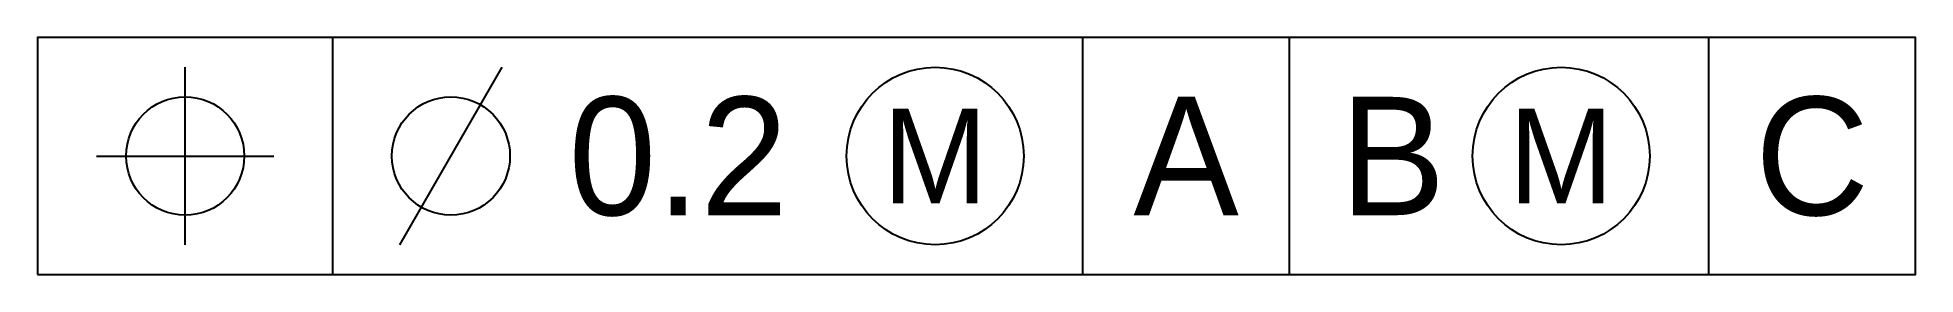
# Model space of a CAD drawing. Header units: millimetres. Extents: x 0 to 55.6, y 0 to 7.
import ezdxf
from ezdxf.enums import TextEntityAlignment as Align

# ---------------------------------------------------------------- set-up
doc = ezdxf.new("R2010")
doc.units = ezdxf.units.MM
doc.layers.add('GDT', color=7, linetype='Continuous')

msp = doc.modelspace()

# ---------------------------------------------------------------- linework, layer by layer
at = {"layer": 'GDT'}
msp.add_lwpolyline([(0, 0), (55.65, 0), (55.65, 7), (0, 7)], close=True, dxfattribs=at)
for points in [[(8.75, 0), (8.75, 7)], [(30.975, 0), (30.975, 7)], [(37.1, 0), (37.1, 7)], [(49.525, 0), (49.525, 7)], [(4.375, 0.875), (4.375, 6.125)], [(10.734, 0.875), (13.766, 6.125)], [(1.75, 3.5), (7, 3.5)]]:
    msp.add_lwpolyline(points, dxfattribs=at)
for centre, radius in [((26.6, 3.5), 2.625), ((45.15, 3.5), 2.625), ((4.375, 3.5), 1.75), ((12.25, 3.5), 1.75)]:
    msp.add_circle(centre, radius, dxfattribs=at)

# ---------------------------------------------------------------- texts
for s, height, p in [('0.2', 3.5, (18.988, 3.5)), ('A', 3.5, (34.037, 3.5)), ('B', 3.5, (40.162, 3.5)), ('C', 3.5, (52.587, 3.5)), ('M', 2.8, (26.6, 3.5)), ('M', 2.8, (45.15, 3.5))]:
    msp.add_text(s, height=height, dxfattribs=at).set_placement(p, align=Align.MIDDLE_CENTER)

doc.saveas('drawing.dxf')
